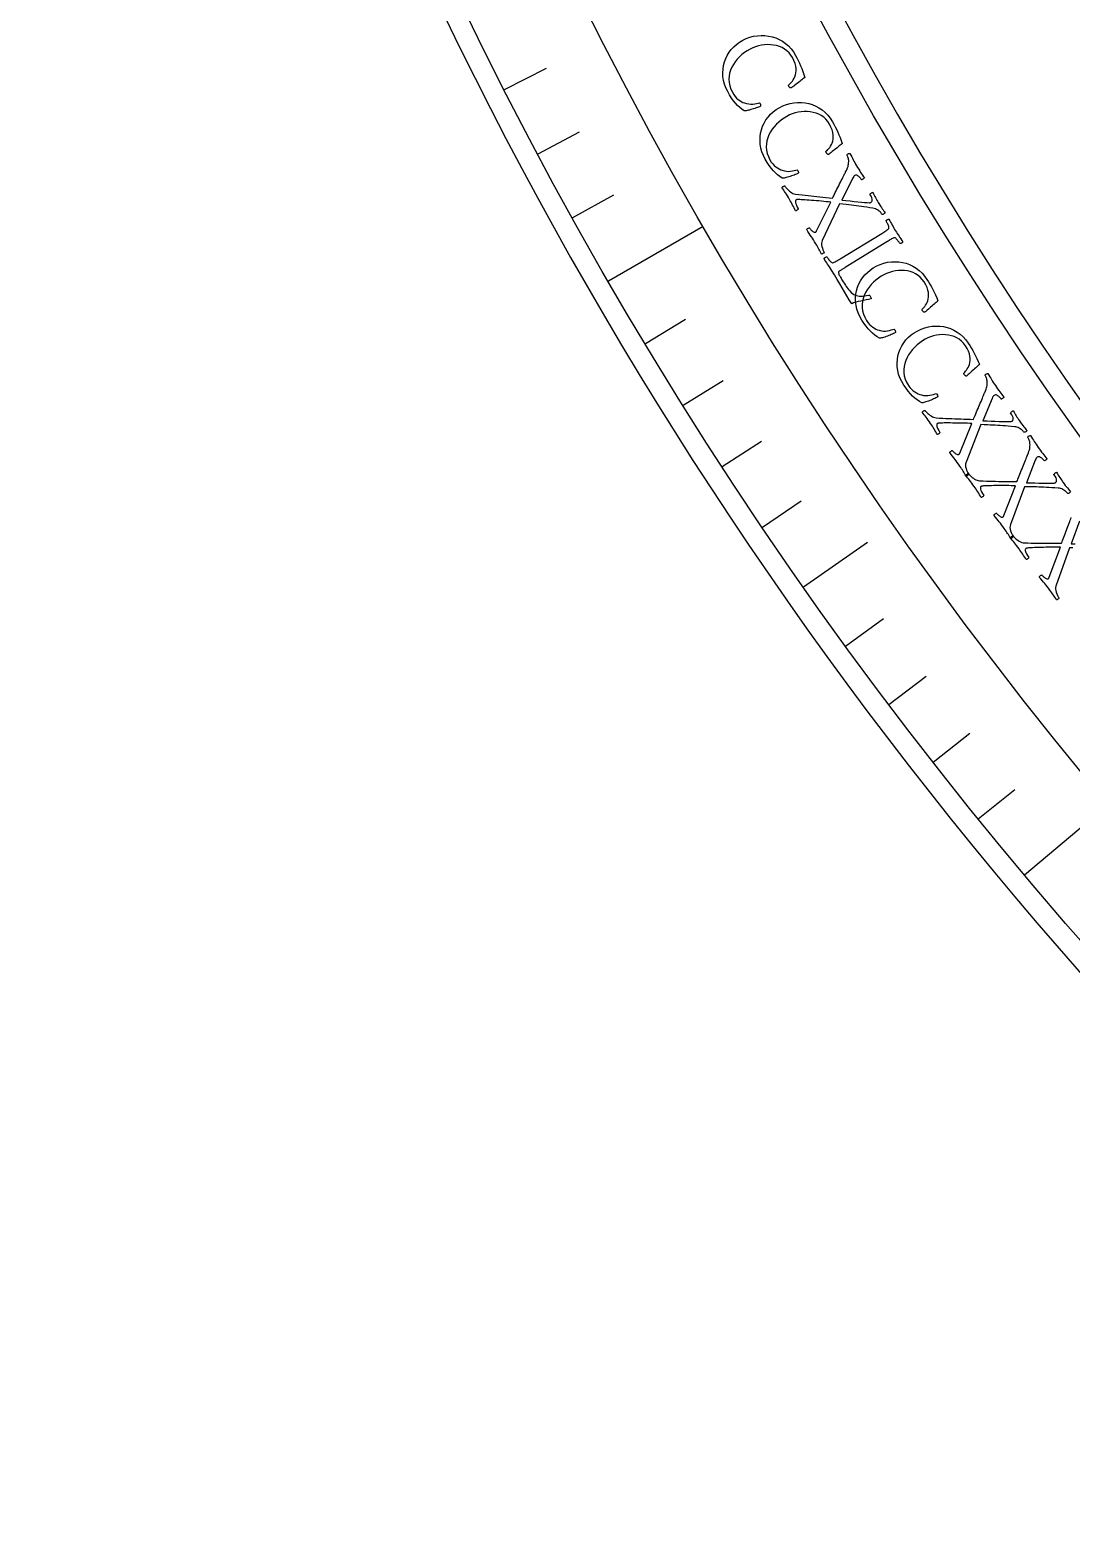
# Model space of a CAD drawing. Header units: millimetres. Extents: x -76 to 76, y -76 to 86.
# Drawn here: x -76 to -57.07, y -60.43 to -33.25 of the extents above; entities that cross this region are included whole.
import ezdxf

# ---------------------------------------------------------------- set-up
doc = ezdxf.new("R2010")
doc.units = ezdxf.units.MM
for name, color, linetype in [('CUT_INNER', 6, 'Continuous'), ('CUT_OUTER', 1, 'Continuous'), ('ENGRAVE', 7, 'Continuous'), ('ENGRAVE_FINE', 8, 'Continuous'), ('TEXT', 5, 'Continuous')]:
    doc.layers.add(name, color=color, linetype=linetype)

msp = doc.modelspace()

# ---------------------------------------------------------------- linework, layer by layer
at = {"layer": 'CUT_INNER'}
msp.add_arc((0.0001, -0.0002), 69.5399, 92.274707, 357.539245, dxfattribs=at)
at = {"layer": 'CUT_OUTER'}
msp.add_arc((0.0001, -0.0001), 75.9999, 179.913117, 0.0001, dxfattribs=at)
at = {"layer": 'ENGRAVE'}
for points in [[(-65.4823, -37.8062), (-63.7591, -36.8114)], [(-61.9381, -43.3695), (-60.7739, -42.5543)], [(-57.9225, -48.6027), (-56.3983, -47.3238)]]:
    msp.add_lwpolyline(points, dxfattribs=at)
for radius in [75.6124, 73.6227, 69.9276]:
    msp.add_circle((0, 0), radius, dxfattribs=at)
at = {"layer": 'ENGRAVE_FINE'}
for points in [[(-67.3711, -34.3273), (-66.6114, -33.9402)], [(-66.7618, -35.4979), (-66.0089, -35.0975)], [(-66.1321, -36.6576), (-65.3863, -36.2442)], [(-64.8125, -38.9433), (-64.0816, -38.5041)], [(-64.123, -40.0685), (-63.3998, -39.6166)], [(-63.4139, -41.1815), (-62.6987, -40.717)], [(-62.6855, -42.2819), (-61.9786, -41.8051)], [(-61.1717, -44.4439), (-60.4819, -43.9426)], [(-60.3867, -45.5047), (-59.7057, -44.9915)], [(-59.5834, -46.5516), (-58.9114, -46.0267)], [(-58.7619, -47.5844), (-58.0992, -47.0478)]]:
    msp.add_lwpolyline(points, dxfattribs=at)
at = {"layer": 'TEXT'}
for points in [[(-62.0834, -33.7093), (-62.0596, -33.7542), (-62.0361, -33.8007), (-62.0129, -33.8488), (-61.9901, -33.8983), (-61.9682, -33.9493), (-61.948, -34.0017), (-61.9294, -34.0554), (-61.9125, -34.1105), (-61.9146, -34.1122), (-61.9211, -34.1173), (-61.9319, -34.1259), (-61.9471, -34.1379), (-61.9652, -34.1522), (-61.9848, -34.1674), (-62.006, -34.1837), (-62.0288, -34.201), (-62.0518, -34.2184), (-62.0738, -34.235), (-62.0946, -34.251), (-62.1143, -34.2661), (-62.1315, -34.2793), (-62.1449, -34.2893), (-62.1544, -34.2961), (-62.16, -34.2998), (-62.1638, -34.3018), (-62.1685, -34.302), (-62.1742, -34.3004), (-62.181, -34.2969), (-62.1879, -34.2921), (-62.194, -34.2866), (-62.1993, -34.2804), (-62.2037, -34.2733), (-62.2068, -34.2669), (-62.2089, -34.2606), (-62.2101, -34.2543), (-62.2103, -34.2481), (-62.2001, -34.2392), (-62.1877, -34.2275), (-62.1732, -34.213), (-62.1567, -34.1957), (-62.1396, -34.1755), (-62.1236, -34.1523), (-62.1086, -34.1261), (-62.0946, -34.0968), (-62.0832, -34.0645), (-62.0757, -34.0292), (-62.0721, -33.9908), (-62.0724, -33.9493), (-62.0783, -33.9047), (-62.0912, -33.8567), (-62.1112, -33.8055), (-62.1382, -33.7509), (-62.1675, -33.7038), (-62.2012, -33.6621), (-62.2393, -33.6258), (-62.2819, -33.5948), (-62.328, -33.569), (-62.3765, -33.5482), (-62.4273, -33.5324), (-62.4807, -33.5215), (-62.5353, -33.5155), (-62.5902, -33.514), (-62.6454, -33.517), (-62.7008, -33.5247), (-62.7554, -33.5366), (-62.808, -33.5524), (-62.8587, -33.5721), (-62.9075, -33.5956), (-62.9597, -33.6259), (-63.0096, -33.6594), (-63.057, -33.6964), (-63.102, -33.7368), (-63.1435, -33.7801), (-63.1806, -33.8259), (-63.2132, -33.8741), (-63.2412, -33.9247), (-63.2639, -33.9774), (-63.2803, -34.0316), (-63.2905, -34.0873), (-63.2944, -34.1446), (-63.2909, -34.2028), (-63.2791, -34.2616), (-63.259, -34.3209), (-63.2305, -34.3807), (-63.2068, -34.4204), (-63.1815, -34.4552), (-63.1546, -34.485), (-63.1262, -34.5099), (-63.0971, -34.5307), (-63.0682, -34.5484), (-63.0394, -34.5629), (-63.0109, -34.5744), (-62.9721, -34.586), (-62.934, -34.593), (-62.8965, -34.5955), (-62.8597, -34.5935), (-62.8247, -34.5888), (-62.7926, -34.5832), (-62.7633, -34.5768), (-62.737, -34.5696), (-62.728, -34.5848), (-62.7222, -34.6009), (-62.7195, -34.6178), (-62.7201, -34.6355), (-62.7284, -34.6396), (-62.7405, -34.6447), (-62.7563, -34.6507), (-62.7758, -34.6578), (-62.7976, -34.6653), (-62.8205, -34.673), (-62.8443, -34.6808), (-62.8692, -34.6886), (-62.894, -34.6961), (-62.9176, -34.7026), (-62.9401, -34.7081), (-62.9615, -34.7128), (-62.9805, -34.7161), (-62.9962, -34.7179), (-63.0086, -34.7182), (-63.0175, -34.7168), (-63.058, -34.6887), (-63.0973, -34.6566), (-63.1355, -34.6204), (-63.1725, -34.5802), (-63.2087, -34.5353), (-63.2445, -34.485), (-63.2799, -34.4293), (-63.3148, -34.3681), (-63.3477, -34.3002), (-63.3731, -34.2319), (-63.3909, -34.1633), (-63.4012, -34.0942), (-63.4043, -34.0256), (-63.4009, -33.9586), (-63.3909, -33.8932), (-63.3743, -33.8292), (-63.3516, -33.7676), (-63.3233, -33.7091), (-63.2894, -33.6537), (-63.25, -33.6015), (-63.2054, -33.553), (-63.1561, -33.5092), (-63.1021, -33.47), (-63.0434, -33.4353), (-62.9781, -33.4044), (-62.9117, -33.3802), (-62.8444, -33.3627), (-62.776, -33.352), (-62.7074, -33.3478), (-62.6397, -33.3497), (-62.5727, -33.3577), (-62.5065, -33.3719), (-62.442, -33.3924), (-62.3803, -33.4191), (-62.3213, -33.4522), (-62.2651, -33.4916), (-62.2126, -33.5371), (-62.1648, -33.5885), (-62.1218, -33.6459), (-62.0834, -33.7093)], [(-61.4135, -34.9149), (-61.3888, -34.9594), (-61.3644, -35.0054), (-61.3403, -35.053), (-61.3165, -35.1021), (-61.2936, -35.1527), (-61.2724, -35.2046), (-61.2527, -35.258), (-61.2347, -35.3127), (-61.2368, -35.3145), (-61.2432, -35.3197), (-61.2539, -35.3285), (-61.2688, -35.3408), (-61.2866, -35.3554), (-61.3059, -35.3711), (-61.3268, -35.3877), (-61.3493, -35.4055), (-61.372, -35.4233), (-61.3935, -35.4404), (-61.414, -35.4567), (-61.4334, -35.4723), (-61.4504, -35.4858), (-61.4636, -35.496), (-61.473, -35.5031), (-61.4785, -35.5068), (-61.4822, -35.5089), (-61.4869, -35.5092), (-61.4927, -35.5077), (-61.4996, -35.5044), (-61.5066, -35.4997), (-61.5127, -35.4943), (-61.5181, -35.4882), (-61.5227, -35.4812), (-61.5259, -35.4749), (-61.5282, -35.4686), (-61.5295, -35.4623), (-61.5298, -35.4561), (-61.5197, -35.4471), (-61.5076, -35.4351), (-61.4934, -35.4204), (-61.4772, -35.4027), (-61.4605, -35.3822), (-61.4449, -35.3587), (-61.4305, -35.3321), (-61.4171, -35.3026), (-61.4063, -35.2701), (-61.3995, -35.2346), (-61.3966, -35.1962), (-61.3978, -35.1547), (-61.4045, -35.1102), (-61.4184, -35.0625), (-61.4394, -35.0117), (-61.4674, -34.9576), (-61.4976, -34.9111), (-61.5321, -34.8701), (-61.571, -34.8345), (-61.6142, -34.8044), (-61.6607, -34.7795), (-61.7096, -34.7596), (-61.7608, -34.7448), (-61.8143, -34.735), (-61.8691, -34.73), (-61.924, -34.7295), (-61.9791, -34.7337), (-62.0343, -34.7424), (-62.0886, -34.7554), (-62.141, -34.7722), (-62.1913, -34.7929), (-62.2396, -34.8174), (-62.2912, -34.8486), (-62.3404, -34.8832), (-62.3871, -34.9211), (-62.4313, -34.9623), (-62.472, -35.0064), (-62.5082, -35.0529), (-62.5398, -35.1017), (-62.5669, -35.153), (-62.5885, -35.2061), (-62.6039, -35.2606), (-62.6129, -35.3165), (-62.6157, -35.3738), (-62.6111, -35.4319), (-62.5982, -35.4905), (-62.5769, -35.5494), (-62.5472, -35.6086), (-62.5227, -35.6479), (-62.4968, -35.6821), (-62.4693, -35.7114), (-62.4404, -35.7357), (-62.4109, -35.7559), (-62.3817, -35.7731), (-62.3526, -35.7871), (-62.3239, -35.798), (-62.2849, -35.8088), (-62.2466, -35.8151), (-62.2091, -35.8168), (-62.1724, -35.8141), (-62.1375, -35.8087), (-62.1054, -35.8026), (-62.0763, -35.7956), (-62.0501, -35.7878), (-62.0408, -35.8029), (-62.0347, -35.8188), (-62.0317, -35.8357), (-62.0319, -35.8534), (-62.0402, -35.8577), (-62.0522, -35.863), (-62.0678, -35.8693), (-62.0872, -35.8767), (-62.1088, -35.8847), (-62.1315, -35.8929), (-62.1552, -35.9011), (-62.18, -35.9095), (-62.2046, -35.9174), (-62.2281, -35.9243), (-62.2505, -35.9303), (-62.2718, -35.9354), (-62.2908, -35.9391), (-62.3064, -35.9412), (-62.3187, -35.9417), (-62.3277, -35.9405), (-62.3687, -35.9132), (-62.4087, -35.8818), (-62.4476, -35.8464), (-62.4854, -35.807), (-62.5224, -35.7628), (-62.5592, -35.7132), (-62.5956, -35.6581), (-62.6317, -35.5977), (-62.666, -35.5305), (-62.6927, -35.4627), (-62.7118, -35.3943), (-62.7234, -35.3255), (-62.728, -35.257), (-62.7259, -35.19), (-62.7171, -35.1243), (-62.7018, -35.0601), (-62.6803, -34.998), (-62.6531, -34.939), (-62.6203, -34.8829), (-62.5819, -34.8299), (-62.5383, -34.7806), (-62.4898, -34.7359), (-62.4366, -34.6956), (-62.3786, -34.6598), (-62.3139, -34.6276), (-62.248, -34.6021), (-62.181, -34.5833), (-62.1128, -34.5713), (-62.0444, -34.5657), (-61.9766, -34.5662), (-61.9095, -34.573), (-61.843, -34.5859), (-61.7782, -34.6051), (-61.716, -34.6306), (-61.6564, -34.6625), (-61.5994, -34.7008), (-61.546, -34.7453), (-61.4972, -34.7958), (-61.4531, -34.8523), (-61.4135, -34.9149)], [(-60.9721, -35.718), (-60.9532, -35.7497), (-60.9348, -35.78), (-60.9168, -35.8086), (-60.8993, -35.8357), (-60.8821, -35.8619), (-60.8651, -35.888), (-60.8484, -35.9138), (-60.8319, -35.9395), (-60.8355, -35.9438), (-60.8413, -35.9487), (-60.8491, -35.9543), (-60.859, -35.9605), (-60.8689, -35.9657), (-60.8766, -35.9684), (-60.882, -35.9686), (-60.8853, -35.9662), (-60.8898, -35.9593), (-60.8957, -35.9511), (-60.9032, -35.9416), (-60.9122, -35.931), (-60.9223, -35.9202), (-60.933, -35.9103), (-60.9444, -35.9015), (-60.9564, -35.8937), (-60.9687, -35.8881), (-60.9809, -35.8861), (-60.993, -35.8878), (-61.0049, -35.893), (-61.015, -35.9007), (-61.0251, -35.9122), (-61.0352, -35.9272), (-61.0453, -35.946), (-61.2425, -36.3392), (-61.1659, -36.3471), (-61.0915, -36.3551), (-61.0192, -36.363), (-60.9491, -36.3708), (-60.8842, -36.3777), (-60.8275, -36.3827), (-60.779, -36.3859), (-60.7387, -36.3872), (-60.7327, -36.3869), (-60.727, -36.386), (-60.7217, -36.3846), (-60.7167, -36.3826), (-60.7124, -36.3805), (-60.709, -36.3789), (-60.7066, -36.3777), (-60.7052, -36.3769), (-60.6994, -36.3716), (-60.6948, -36.3633), (-60.6913, -36.352), (-60.689, -36.3378), (-60.6902, -36.3195), (-60.6974, -36.2958), (-60.7106, -36.2668), (-60.7296, -36.2325), (-60.729, -36.2288), (-60.7256, -36.2243), (-60.7194, -36.2189), (-60.7106, -36.2126), (-60.7009, -36.2066), (-60.6924, -36.2021), (-60.6851, -36.199), (-60.6788, -36.1973), (-60.6655, -36.2238), (-60.6528, -36.2487), (-60.641, -36.272), (-60.6298, -36.2939), (-60.6186, -36.3153), (-60.6064, -36.3376), (-60.5933, -36.3606), (-60.5792, -36.3845), (-60.5593, -36.4172), (-60.5405, -36.4469), (-60.5228, -36.4736), (-60.5064, -36.4973), (-60.4912, -36.5186), (-60.4774, -36.538), (-60.4651, -36.5555), (-60.4543, -36.5712), (-60.4576, -36.5754), (-60.4625, -36.5801), (-60.469, -36.5853), (-60.477, -36.591), (-60.4857, -36.596), (-60.4939, -36.5991), (-60.5017, -36.6003), (-60.5092, -36.5995), (-60.5124, -36.5948), (-60.5178, -36.5878), (-60.5253, -36.5786), (-60.5349, -36.5672), (-60.5465, -36.5547), (-60.5598, -36.5424), (-60.5749, -36.5302), (-60.5918, -36.5182), (-60.6103, -36.5072), (-60.6302, -36.4981), (-60.6516, -36.491), (-60.6745, -36.4859), (-60.7335, -36.4774), (-60.7885, -36.4694), (-60.8395, -36.4619), (-60.8865, -36.4548), (-60.9315, -36.4482), (-60.9765, -36.4421), (-61.0215, -36.4364), (-61.0666, -36.4311), (-61.1138, -36.4259), (-61.1651, -36.4204), (-61.2207, -36.4146), (-61.2804, -36.4084), (-61.5965, -37.0727), (-61.6055, -37.0978), (-61.6097, -37.1248), (-61.6091, -37.1536), (-61.6037, -37.1842), (-61.5952, -37.2144), (-61.5854, -37.2423), (-61.5742, -37.2678), (-61.5616, -37.2909), (-61.5646, -37.2959), (-61.5697, -37.3011), (-61.5768, -37.3065), (-61.5861, -37.312), (-61.5953, -37.3169), (-61.6027, -37.3205), (-61.608, -37.3227), (-61.6114, -37.3236), (-61.6251, -37.2969), (-61.6378, -37.2721), (-61.6496, -37.2493), (-61.6603, -37.2283), (-61.6713, -37.2073), (-61.6839, -37.1845), (-61.6981, -37.1598), (-61.7138, -37.1333), (-61.7358, -37.097), (-61.7568, -37.0634), (-61.7765, -37.0324), (-61.7952, -37.0039), (-61.8141, -36.9756), (-61.8345, -36.9449), (-61.8565, -36.9119), (-61.88, -36.8765), (-61.8773, -36.8706), (-61.8723, -36.8645), (-61.8649, -36.8582), (-61.8551, -36.8518), (-61.8453, -36.8465), (-61.8376, -36.8438), (-61.8321, -36.8437), (-61.8288, -36.8461), (-61.8247, -36.8522), (-61.8189, -36.8597), (-61.8113, -36.8685), (-61.802, -36.8786), (-61.7916, -36.8889), (-61.7806, -36.8984), (-61.769, -36.9071), (-61.7568, -36.915), (-61.7448, -36.9209), (-61.7339, -36.9237), (-61.7241, -36.9234), (-61.7154, -36.92), (-61.7135, -36.9187), (-61.7114, -36.9167), (-61.7093, -36.9143), (-61.707, -36.9113), (-61.7048, -36.908), (-61.703, -36.9049), (-61.7017, -36.9018), (-61.7008, -36.8989), (-61.4426, -36.3767), (-61.482, -36.3723), (-61.5233, -36.3681), (-61.5666, -36.3639), (-61.6119, -36.3597), (-61.6579, -36.3556), (-61.7033, -36.3517), (-61.7482, -36.3478), (-61.7926, -36.3441), (-61.8353, -36.3406), (-61.8752, -36.3377), (-61.9124, -36.3353), (-61.9468, -36.3334), (-61.9772, -36.3319), (-62.0025, -36.3308), (-62.0226, -36.3301), (-62.0376, -36.3298), (-62.0402, -36.3299), (-62.0435, -36.3301), (-62.0474, -36.3304), (-62.0518, -36.3307), (-62.0565, -36.3313), (-62.0612, -36.3325), (-62.0659, -36.3343), (-62.0705, -36.3367), (-62.0774, -36.3434), (-62.0817, -36.3538), (-62.0834, -36.3679), (-62.0824, -36.3857), (-62.0776, -36.4077), (-62.0679, -36.4341), (-62.0531, -36.4651), (-62.0334, -36.5006), (-62.0364, -36.5057), (-62.0414, -36.5111), (-62.0483, -36.517), (-62.0571, -36.5232), (-62.066, -36.5287), (-62.0733, -36.5324), (-62.0788, -36.5343), (-62.0825, -36.5344), (-62.0955, -36.5084), (-62.1086, -36.4822), (-62.122, -36.4558), (-62.1357, -36.4293), (-62.1495, -36.4029), (-62.1636, -36.3769), (-62.1778, -36.3514), (-62.1923, -36.3263), (-62.2122, -36.2926), (-62.2309, -36.2616), (-62.2485, -36.2333), (-62.265, -36.2078), (-62.2811, -36.1835), (-62.2975, -36.1587), (-62.3143, -36.1336), (-62.3315, -36.1081), (-62.3271, -36.1036), (-62.321, -36.0992), (-62.3131, -36.0949), (-62.3035, -36.0906), (-62.2941, -36.0869), (-62.2867, -36.0842), (-62.2813, -36.0826), (-62.2779, -36.0819), (-62.2742, -36.0873), (-62.2676, -36.096), (-62.2579, -36.108), (-62.2452, -36.1234), (-62.2301, -36.1405), (-62.2132, -36.1573), (-62.1945, -36.1741), (-62.1741, -36.1908), (-62.1526, -36.2057), (-62.1308, -36.2171), (-62.1086, -36.2251), (-62.0862, -36.2297), (-62.0236, -36.2378), (-61.9639, -36.2453), (-61.9069, -36.2522), (-61.8527, -36.2585), (-61.7999, -36.2644), (-61.747, -36.2701), (-61.6941, -36.2756), (-61.6411, -36.2808), (-61.587, -36.2861), (-61.5307, -36.2918), (-61.4722, -36.2978), (-61.4115, -36.3041), (-61.4004, -36.283), (-61.3882, -36.2593), (-61.375, -36.233), (-61.3607, -36.2041), (-61.3456, -36.1736), (-61.3301, -36.1425), (-61.3141, -36.1109), (-61.2977, -36.0787), (-61.2813, -36.0467), (-61.2656, -36.0158), (-61.2505, -35.9858), (-61.2361, -35.9569), (-61.2226, -35.9297), (-61.2104, -35.9051), (-61.1994, -35.8832), (-61.1897, -35.8637), (-61.1818, -35.8479), (-61.1761, -35.8365), (-61.1727, -35.8297), (-61.1715, -35.8275), (-61.1574, -35.7999), (-61.1455, -35.7742), (-61.1359, -35.7502), (-61.1287, -35.7281), (-61.1233, -35.7065), (-61.1194, -35.6841), (-61.1168, -35.6608), (-61.1157, -35.6366), (-61.1159, -35.6205), (-61.1177, -35.6041), (-61.121, -35.5876), (-61.1257, -35.5708), (-61.1311, -35.5551), (-61.1363, -35.5415), (-61.1413, -35.5301), (-61.1462, -35.5208), (-61.1466, -35.5168), (-61.1438, -35.5122), (-61.1377, -35.5068), (-61.1283, -35.5008), (-61.118, -35.4953), (-61.1089, -35.4919), (-61.1011, -35.4904), (-61.0947, -35.4909), (-61.0774, -35.5229), (-61.0616, -35.5526), (-61.0473, -35.58), (-61.0344, -35.605), (-61.0215, -35.63), (-61.0068, -35.6572), (-60.9903, -35.6865), (-60.9721, -35.718)], [(-61.1775, -37.5614), (-61.1796, -37.5626), (-61.1821, -37.5641), (-61.185, -37.566), (-61.1884, -37.568), (-61.1972, -37.5734), (-61.2072, -37.5796), (-61.2185, -37.5865), (-61.231, -37.5942), (-61.2437, -37.6022), (-61.2558, -37.6101), (-61.2672, -37.6178), (-61.2779, -37.6255), (-61.2869, -37.6326), (-61.2934, -37.6388), (-61.2973, -37.644), (-61.2987, -37.6483), (-61.2986, -37.6614), (-61.2965, -37.6748), (-61.2926, -37.6884), (-61.2867, -37.7023), (-61.2787, -37.7181), (-61.2679, -37.7374), (-61.2545, -37.7603), (-61.2385, -37.7867), (-61.1767, -37.8866), (-61.1599, -37.9122), (-61.1408, -37.9381), (-61.1194, -37.9643), (-61.0958, -37.9909), (-61.0711, -38.0155), (-61.0467, -38.0361), (-61.0224, -38.0525), (-60.9984, -38.0648), (-60.9756, -38.0727), (-60.9508, -38.0787), (-60.9242, -38.0828), (-60.8957, -38.0848), (-60.8646, -38.0843), (-60.8305, -38.0808), (-60.7933, -38.0742), (-60.7529, -38.0645), (-60.7463, -38.0645), (-60.7397, -38.0675), (-60.733, -38.0737), (-60.7263, -38.083), (-60.7176, -38.0983), (-60.712, -38.1117), (-60.7095, -38.1233), (-60.7099, -38.133), (-60.7546, -38.1431), (-60.8008, -38.1532), (-60.8484, -38.1636), (-60.8975, -38.174), (-60.9451, -38.1849), (-60.9882, -38.1965), (-61.0266, -38.2088), (-61.0606, -38.222), (-61.105, -38.1503), (-61.1488, -38.0786), (-61.1919, -38.0068), (-61.2344, -37.9349), (-61.2781, -37.8607), (-61.3249, -37.7823), (-61.3749, -37.6995), (-61.428, -37.6123), (-61.4467, -37.5822), (-61.4647, -37.5539), (-61.482, -37.5274), (-61.4987, -37.5027), (-61.5151, -37.4786), (-61.5313, -37.4538), (-61.5475, -37.4283), (-61.5637, -37.4022), (-61.5613, -37.3964), (-61.5569, -37.3908), (-61.5505, -37.3855), (-61.5421, -37.3803), (-61.5333, -37.376), (-61.5254, -37.373), (-61.5186, -37.3714), (-61.5128, -37.3713), (-61.5086, -37.3778), (-61.5027, -37.3864), (-61.4951, -37.397), (-61.4857, -37.4097), (-61.4753, -37.4232), (-61.4645, -37.4359), (-61.4533, -37.4479), (-61.4418, -37.4593), (-61.431, -37.4687), (-61.4217, -37.4749), (-61.4142, -37.4778), (-61.4083, -37.4776), (-61.3946, -37.4737), (-61.3798, -37.468), (-61.364, -37.4606), (-61.347, -37.4514), (-61.3292, -37.4411), (-61.3108, -37.4303), (-61.2917, -37.4189), (-61.2721, -37.4069), (-60.5156, -36.9451), (-60.4959, -36.933), (-60.4769, -36.9212), (-60.4585, -36.9096), (-60.4408, -36.8982), (-60.4245, -36.8871), (-60.4103, -36.8762), (-60.3984, -36.8656), (-60.3886, -36.8553), (-60.385, -36.8498), (-60.3838, -36.8416), (-60.3853, -36.8309), (-60.3892, -36.8175), (-60.3947, -36.8028), (-60.4007, -36.788), (-60.4072, -36.773), (-60.4143, -36.7579), (-60.4212, -36.744), (-60.427, -36.7325), (-60.4318, -36.7234), (-60.4356, -36.7168), (-60.4327, -36.7118), (-60.4282, -36.7065), (-60.4219, -36.7009), (-60.414, -36.6951), (-60.4055, -36.69), (-60.3978, -36.6868), (-60.3909, -36.6854), (-60.3847, -36.6859), (-60.3694, -36.7132), (-60.3544, -36.7404), (-60.3395, -36.7675), (-60.3249, -36.7943), (-60.3104, -36.8209), (-60.2956, -36.847), (-60.2806, -36.8727), (-60.2653, -36.898), (-60.2494, -36.9236), (-60.2333, -36.9487), (-60.2171, -36.9733), (-60.2007, -36.9973), (-60.1841, -37.0213), (-60.1673, -37.046), (-60.1502, -37.0713), (-60.1329, -37.0972), (-60.1353, -37.1029), (-60.1397, -37.1084), (-60.1461, -37.1138), (-60.1544, -37.119), (-60.1632, -37.1235), (-60.171, -37.1265), (-60.1778, -37.1281), (-60.1836, -37.1284), (-60.1878, -37.122), (-60.1936, -37.1136), (-60.2012, -37.1032), (-60.2105, -37.0908), (-60.2207, -37.0776), (-60.231, -37.0652), (-60.2413, -37.0533), (-60.2517, -37.0422), (-60.2616, -37.0329), (-60.2706, -37.0267), (-60.2785, -37.0236), (-60.2856, -37.0236), (-60.2968, -37.0271), (-60.309, -37.0321), (-60.3222, -37.0385), (-60.3365, -37.0462), (-60.3516, -37.0549), (-60.3673, -37.0642), (-60.3835, -37.074), (-60.4004, -37.0843), (-60.4032, -37.0859), (-60.4059, -37.0876), (-60.4086, -37.0893), (-60.4113, -37.0909), (-60.414, -37.0926), (-60.4167, -37.0943), (-60.4195, -37.0959), (-60.4222, -37.0976)], [(-59.6935, -37.7804), (-59.6667, -37.8236), (-59.6401, -37.8685), (-59.6138, -37.9148), (-59.5877, -37.9628), (-59.5625, -38.0122), (-59.5388, -38.0631), (-59.5167, -38.1154), (-59.4961, -38.1692), (-59.4981, -38.1711), (-59.5043, -38.1767), (-59.5145, -38.186), (-59.5288, -38.199), (-59.5459, -38.2144), (-59.5645, -38.2309), (-59.5846, -38.2486), (-59.6062, -38.2673), (-59.6279, -38.2862), (-59.6487, -38.3043), (-59.6684, -38.3216), (-59.6871, -38.338), (-59.7034, -38.3523), (-59.716, -38.3632), (-59.7251, -38.3707), (-59.7305, -38.3747), (-59.734, -38.377), (-59.7388, -38.3775), (-59.7446, -38.3762), (-59.7516, -38.3732), (-59.7588, -38.3689), (-59.7652, -38.3638), (-59.7709, -38.3579), (-59.7758, -38.3512), (-59.7793, -38.345), (-59.7819, -38.3388), (-59.7835, -38.3327), (-59.7841, -38.3265), (-59.7745, -38.3169), (-59.7629, -38.3044), (-59.7494, -38.289), (-59.7341, -38.2706), (-59.7184, -38.2493), (-59.7039, -38.2251), (-59.6907, -38.1979), (-59.6788, -38.1678), (-59.6695, -38.1348), (-59.6644, -38.0991), (-59.6634, -38.0605), (-59.6665, -38.0192), (-59.6753, -37.975), (-59.6914, -37.928), (-59.7147, -37.8782), (-59.7454, -37.8256), (-59.7777, -37.7806), (-59.8141, -37.7412), (-59.8546, -37.7075), (-59.8992, -37.6794), (-59.9468, -37.6568), (-59.9966, -37.6392), (-60.0484, -37.6268), (-60.1023, -37.6196), (-60.1573, -37.6172), (-60.2122, -37.6193), (-60.267, -37.6261), (-60.3218, -37.6374), (-60.3754, -37.653), (-60.4269, -37.6722), (-60.4762, -37.6952), (-60.5233, -37.722), (-60.5734, -37.7557), (-60.6209, -37.7925), (-60.6657, -37.8326), (-60.7079, -37.8759), (-60.7465, -37.9218), (-60.7804, -37.97), (-60.8097, -38.0203), (-60.8343, -38.0727), (-60.8534, -38.1268), (-60.8662, -38.1819), (-60.8726, -38.2382), (-60.8726, -38.2956), (-60.8653, -38.3534), (-60.8496, -38.4113), (-60.8256, -38.4691), (-60.7932, -38.5269), (-60.7668, -38.565), (-60.7393, -38.598), (-60.7105, -38.6259), (-60.6805, -38.6488), (-60.65, -38.6676), (-60.62, -38.6834), (-60.5903, -38.696), (-60.5611, -38.7055), (-60.5216, -38.7145), (-60.4831, -38.7189), (-60.4456, -38.7189), (-60.409, -38.7144), (-60.3744, -38.7074), (-60.3427, -38.6997), (-60.3139, -38.6914), (-60.2881, -38.6824), (-60.2781, -38.697), (-60.2713, -38.7126), (-60.2675, -38.7293), (-60.2668, -38.7471), (-60.2749, -38.7517), (-60.2866, -38.7576), (-60.3019, -38.7647), (-60.3209, -38.773), (-60.3422, -38.782), (-60.3645, -38.7912), (-60.3878, -38.8005), (-60.4121, -38.81), (-60.4363, -38.8191), (-60.4595, -38.8272), (-60.4815, -38.8342), (-60.5025, -38.8403), (-60.5213, -38.8449), (-60.5369, -38.8477), (-60.5491, -38.8488), (-60.5581, -38.8481), (-60.6004, -38.8227), (-60.6418, -38.7933), (-60.6823, -38.7597), (-60.722, -38.7221), (-60.7611, -38.6797), (-60.8002, -38.6319), (-60.8392, -38.5787), (-60.8781, -38.52), (-60.9155, -38.4545), (-60.9453, -38.388), (-60.9677, -38.3207), (-60.9826, -38.2524), (-60.9903, -38.1843), (-60.9914, -38.1172), (-60.9858, -38.0512), (-60.9735, -37.9863), (-60.9549, -37.9233), (-60.9306, -37.863), (-60.9005, -37.8055), (-60.8646, -37.7507), (-60.8233, -37.6994), (-60.7771, -37.6524), (-60.7258, -37.6097), (-60.6696, -37.5712), (-60.6065, -37.5359), (-60.5419, -37.5073), (-60.4758, -37.4854), (-60.4083, -37.4702), (-60.3402, -37.4613), (-60.2725, -37.4587), (-60.2051, -37.4623), (-60.1381, -37.472), (-60.0724, -37.4881), (-60.0091, -37.5107), (-59.948, -37.5398), (-59.8893, -37.5753), (-59.8339, -37.6172), (-59.7828, -37.6653), (-59.736, -37.7197), (-59.6935, -37.7804)], [(-58.9445, -38.9386), (-58.9169, -38.9813), (-58.8895, -39.0256), (-58.8622, -39.0715), (-58.8352, -39.1189), (-58.809, -39.1678), (-58.7844, -39.2182), (-58.7612, -39.2701), (-58.7396, -39.3235), (-58.7416, -39.3254), (-58.7476, -39.3311), (-58.7576, -39.3406), (-58.7717, -39.3539), (-58.7885, -39.3696), (-58.8067, -39.3865), (-58.8265, -39.4046), (-58.8477, -39.4237), (-58.8691, -39.4431), (-58.8895, -39.4616), (-58.9089, -39.4792), (-58.9272, -39.496), (-58.9432, -39.5106), (-58.9557, -39.5218), (-58.9646, -39.5294), (-58.9699, -39.5335), (-58.9734, -39.5359), (-58.9781, -39.5365), (-58.984, -39.5354), (-58.991, -39.5325), (-58.9983, -39.5283), (-59.0048, -39.5233), (-59.0106, -39.5175), (-59.0157, -39.5109), (-59.0193, -39.5048), (-59.022, -39.4987), (-59.0237, -39.4925), (-59.0245, -39.4864), (-59.015, -39.4766), (-59.0037, -39.4639), (-58.9905, -39.4482), (-58.9755, -39.4296), (-58.9602, -39.408), (-58.9463, -39.3834), (-58.9336, -39.356), (-58.9222, -39.3257), (-58.9136, -39.2925), (-58.9092, -39.2567), (-58.9089, -39.2181), (-58.9128, -39.1768), (-58.9225, -39.1328), (-58.9395, -39.0862), (-58.9638, -39.0369), (-58.9955, -38.9848), (-59.0287, -38.9404), (-59.0659, -38.9018), (-59.107, -38.8689), (-59.1521, -38.8417), (-59.2002, -38.82), (-59.2503, -38.8034), (-59.3024, -38.792), (-59.3564, -38.7858), (-59.4114, -38.7845), (-59.4662, -38.7877), (-59.5209, -38.7955), (-59.5755, -38.808), (-59.6288, -38.8245), (-59.6799, -38.8448), (-59.7287, -38.8688), (-59.7753, -38.8965), (-59.8247, -38.9311), (-59.8715, -38.9688), (-59.9155, -39.0098), (-59.9569, -39.0539), (-59.9945, -39.1006), (-60.0275, -39.1494), (-60.0558, -39.2002), (-60.0794, -39.2531), (-60.0975, -39.3076), (-60.1091, -39.363), (-60.1144, -39.4194), (-60.1134, -39.4767), (-60.1049, -39.5344), (-60.0881, -39.592), (-60.0629, -39.6493), (-60.0294, -39.7064), (-60.0023, -39.744), (-59.9741, -39.7764), (-59.9448, -39.8038), (-59.9143, -39.8261), (-59.8836, -39.8444), (-59.8532, -39.8595), (-59.8233, -39.8715), (-59.7939, -39.8805), (-59.7542, -39.8887), (-59.7157, -39.8924), (-59.6781, -39.8916), (-59.6416, -39.8865), (-59.6072, -39.8788), (-59.5756, -39.8705), (-59.547, -39.8616), (-59.5214, -39.8521), (-59.5111, -39.8665), (-59.504, -39.882), (-59.4999, -39.8986), (-59.4989, -39.9163), (-59.5068, -39.9211), (-59.5184, -39.9272), (-59.5336, -39.9346), (-59.5524, -39.9433), (-59.5735, -39.9527), (-59.5956, -39.9623), (-59.6187, -39.9721), (-59.6428, -39.9821), (-59.6669, -39.9916), (-59.6899, -40.0002), (-59.7118, -40.0076), (-59.7327, -40.0141), (-59.7514, -40.0191), (-59.7669, -40.0222), (-59.7791, -40.0235), (-59.7881, -40.023), (-59.8309, -39.9984), (-59.8729, -39.9698), (-59.9141, -39.9371), (-59.9544, -39.9002), (-59.9943, -39.8586), (-60.0343, -39.8116), (-60.0744, -39.7591), (-60.1144, -39.7012), (-60.1531, -39.6364), (-60.1843, -39.5706), (-60.2079, -39.5037), (-60.2241, -39.4357), (-60.2332, -39.3677), (-60.2356, -39.3007), (-60.2312, -39.2346), (-60.2202, -39.1694), (-60.2029, -39.1061), (-60.1798, -39.0454), (-60.1508, -38.9873), (-60.116, -38.9318), (-60.0757, -38.8797), (-60.0304, -38.8318), (-59.98, -38.7881), (-59.9245, -38.7485), (-59.8621, -38.712), (-59.7981, -38.6822), (-59.7325, -38.659), (-59.6653, -38.6424), (-59.5974, -38.6323), (-59.5297, -38.6283), (-59.4623, -38.6306), (-59.3951, -38.639), (-59.3291, -38.6538), (-59.2653, -38.6751), (-59.2037, -38.703), (-59.1443, -38.7374), (-59.088, -38.7782), (-59.036, -38.8253), (-58.9882, -38.8788), (-58.9445, -38.9386)], [(-58.4505, -39.7104), (-58.4295, -39.7408), (-58.4091, -39.7697), (-58.3893, -39.7971), (-58.37, -39.823), (-58.351, -39.848), (-58.3324, -39.8728), (-58.3139, -39.8975), (-58.2958, -39.9221), (-58.2991, -39.9266), (-58.3045, -39.9319), (-58.312, -39.9379), (-58.3215, -39.9448), (-58.331, -39.9506), (-58.3384, -39.9538), (-58.3439, -39.9544), (-58.3472, -39.9523), (-58.3522, -39.9456), (-58.3587, -39.9379), (-58.3668, -39.9289), (-58.3765, -39.9189), (-58.3873, -39.9088), (-58.3986, -39.8997), (-58.4106, -39.8916), (-58.4231, -39.8846), (-58.4357, -39.8799), (-58.448, -39.8788), (-58.4599, -39.8812), (-58.4715, -39.8872), (-58.4811, -39.8956), (-58.4904, -39.9077), (-58.4994, -39.9234), (-58.5082, -39.9427), (-58.6787, -40.3483), (-58.6018, -40.3511), (-58.527, -40.354), (-58.4544, -40.3571), (-58.3839, -40.3602), (-58.3187, -40.3628), (-58.2617, -40.364), (-58.2132, -40.3639), (-58.1729, -40.3625), (-58.1669, -40.3618), (-58.1613, -40.3605), (-58.1561, -40.3587), (-58.1512, -40.3564), (-58.1471, -40.3541), (-58.1438, -40.3522), (-58.1415, -40.3509), (-58.1402, -40.35), (-58.1347, -40.3443), (-58.1307, -40.3357), (-58.1279, -40.3243), (-58.1266, -40.3099), (-58.1291, -40.2917), (-58.1378, -40.2685), (-58.1529, -40.2405), (-58.1742, -40.2076), (-58.1738, -40.2039), (-58.1707, -40.1991), (-58.1649, -40.1933), (-58.1565, -40.1864), (-58.1473, -40.1798), (-58.1391, -40.1747), (-58.1319, -40.1711), (-58.1258, -40.1691), (-58.1107, -40.1946), (-58.0965, -40.2186), (-58.0831, -40.2411), (-58.0705, -40.2621), (-58.0579, -40.2828), (-58.0442, -40.3042), (-58.0296, -40.3263), (-58.0139, -40.3492), (-57.9919, -40.3804), (-57.9711, -40.4088), (-57.9517, -40.4343), (-57.9337, -40.4568), (-57.9171, -40.4771), (-57.9021, -40.4955), (-57.8887, -40.5122), (-57.8768, -40.5271), (-57.8799, -40.5315), (-57.8844, -40.5366), (-57.8906, -40.5422), (-57.8982, -40.5484), (-57.9065, -40.554), (-57.9145, -40.5576), (-57.9222, -40.5593), (-57.9297, -40.559), (-57.9333, -40.5545), (-57.9391, -40.5479), (-57.9472, -40.5393), (-57.9575, -40.5285), (-57.9699, -40.5168), (-57.984, -40.5054), (-57.9999, -40.4943), (-58.0176, -40.4834), (-58.0368, -40.4737), (-58.0573, -40.466), (-58.0791, -40.4603), (-58.1023, -40.4567), (-58.1617, -40.4522), (-58.2171, -40.4479), (-58.2685, -40.4438), (-58.3158, -40.4399), (-58.3611, -40.4363), (-58.4065, -40.4332), (-58.4518, -40.4305), (-58.4971, -40.4282), (-58.5445, -40.4262), (-58.5961, -40.4241), (-58.652, -40.422), (-58.712, -40.4199), (-58.983, -41.1037), (-58.9903, -41.1295), (-58.9927, -41.1567), (-58.9902, -41.1853), (-58.9828, -41.2155), (-58.9723, -41.2451), (-58.9606, -41.2723), (-58.9477, -41.2969), (-58.9336, -41.3192), (-58.9362, -41.3244), (-58.941, -41.3299), (-58.9477, -41.3357), (-58.9566, -41.3418), (-58.9655, -41.3474), (-58.9726, -41.3514), (-58.9778, -41.354), (-58.9811, -41.3551), (-58.9965, -41.3294), (-59.0109, -41.3055), (-59.0241, -41.2835), (-59.0363, -41.2633), (-59.0486, -41.2431), (-59.0627, -41.2212), (-59.0785, -41.1975), (-59.096, -41.1721), (-59.1204, -41.1374), (-59.1435, -41.1052), (-59.1653, -41.0755), (-59.1858, -41.0484), (-59.2066, -41.0214), (-59.229, -40.9922), (-59.2531, -40.9607), (-59.2789, -40.927), (-59.2767, -40.9209), (-59.2721, -40.9144), (-59.2651, -40.9077), (-59.2558, -40.9006), (-59.2463, -40.8947), (-59.2388, -40.8915), (-59.2334, -40.891), (-59.2299, -40.8932), (-59.2254, -40.899), (-59.2191, -40.9061), (-59.211, -40.9143), (-59.201, -40.9238), (-59.1899, -40.9334), (-59.1783, -40.9422), (-59.1662, -40.9501), (-59.1534, -40.9571), (-59.1411, -40.9622), (-59.1301, -40.9643), (-59.1203, -40.9633), (-59.1118, -40.9594), (-59.11, -40.9579), (-59.1081, -40.9558), (-59.1061, -40.9532), (-59.104, -40.9501), (-59.102, -40.9467), (-59.1005, -40.9435), (-59.0994, -40.9403), (-59.0986, -40.9373), (-58.8759, -40.399), (-58.9155, -40.3973), (-58.9571, -40.3958), (-59.0005, -40.3945), (-59.046, -40.3934), (-59.0921, -40.3924), (-59.1377, -40.3915), (-59.1828, -40.3906), (-59.2273, -40.3899), (-59.2701, -40.3893), (-59.3102, -40.389), (-59.3474, -40.3891), (-59.3818, -40.3895), (-59.4123, -40.3901), (-59.4376, -40.3907), (-59.4577, -40.3913), (-59.4727, -40.3919), (-59.4753, -40.3923), (-59.4786, -40.3927), (-59.4824, -40.3932), (-59.4868, -40.3938), (-59.4915, -40.3947), (-59.4961, -40.3962), (-59.5006, -40.3983), (-59.5051, -40.401), (-59.5115, -40.4082), (-59.5151, -40.4188), (-59.5159, -40.433), (-59.5137, -40.4508), (-59.5074, -40.4723), (-59.4959, -40.4981), (-59.4792, -40.528), (-59.4571, -40.5621), (-59.4598, -40.5674), (-59.4644, -40.5732), (-59.4709, -40.5795), (-59.4793, -40.5863), (-59.4878, -40.5923), (-59.4948, -40.5965), (-59.5001, -40.5988), (-59.5039, -40.5992), (-59.5185, -40.5741), (-59.5334, -40.5488), (-59.5485, -40.5234), (-59.5639, -40.4978), (-59.5795, -40.4724), (-59.5953, -40.4474), (-59.6112, -40.4229), (-59.6273, -40.3988), (-59.6494, -40.3665), (-59.6702, -40.3368), (-59.6896, -40.3098), (-59.7078, -40.2855), (-59.7254, -40.2623), (-59.7435, -40.2387), (-59.7619, -40.2147), (-59.7808, -40.1904), (-59.7767, -40.1856), (-59.7709, -40.1808), (-59.7633, -40.176), (-59.754, -40.1711), (-59.7449, -40.1668), (-59.7376, -40.1636), (-59.7323, -40.1616), (-59.729, -40.1607), (-59.725, -40.1658), (-59.7178, -40.1741), (-59.7073, -40.1854), (-59.6936, -40.2), (-59.6774, -40.2159), (-59.6595, -40.2317), (-59.6397, -40.2471), (-59.6182, -40.2624), (-59.5957, -40.2758), (-59.5732, -40.2858), (-59.5506, -40.2923), (-59.5279, -40.2954), (-59.465, -40.2992), (-59.4048, -40.3027), (-59.3475, -40.3058), (-59.293, -40.3085), (-59.2399, -40.3109), (-59.1867, -40.313), (-59.1336, -40.3149), (-59.0804, -40.3166), (-59.0261, -40.3183), (-58.9695, -40.3202), (-58.9107, -40.3223), (-58.8497, -40.3245), (-58.8401, -40.3028), (-58.8295, -40.2783), (-58.8181, -40.2512), (-58.8057, -40.2213), (-58.7927, -40.1899), (-58.7793, -40.1578), (-58.7655, -40.1252), (-58.7512, -40.092), (-58.737, -40.059), (-58.7234, -40.0271), (-58.7104, -39.9962), (-58.6979, -39.9664), (-58.6863, -39.9384), (-58.6757, -39.913), (-58.6663, -39.8904), (-58.6579, -39.8703), (-58.651, -39.854), (-58.6461, -39.8423), (-58.6431, -39.8353), (-58.6421, -39.833), (-58.6298, -39.8045), (-58.6197, -39.778), (-58.6118, -39.7535), (-58.606, -39.731), (-58.6021, -39.709), (-58.5997, -39.6864), (-58.5987, -39.663), (-58.5991, -39.6388), (-58.6005, -39.6227), (-58.6034, -39.6065), (-58.6077, -39.5902), (-58.6136, -39.5738), (-58.62, -39.5584), (-58.6261, -39.5452), (-58.6319, -39.5342), (-58.6373, -39.5253), (-58.6381, -39.5213), (-58.6356, -39.5165), (-58.6298, -39.5107), (-58.6209, -39.5041), (-58.6109, -39.498), (-58.6021, -39.4939), (-58.5944, -39.4919), (-58.588, -39.492), (-58.5686, -39.5228), (-58.5508, -39.5514), (-58.5347, -39.5777), (-58.5202, -39.6018), (-58.5056, -39.6259), (-58.4891, -39.652), (-58.4707, -39.6802), (-58.4505, -39.7104)], [(-57.6713, -40.8337), (-57.6498, -40.8637), (-57.6288, -40.8922), (-57.6085, -40.9192), (-57.5886, -40.9447), (-57.5692, -40.9693), (-57.5501, -40.9938), (-57.5312, -41.0182), (-57.5126, -41.0424), (-57.5158, -41.047), (-57.5211, -41.0523), (-57.5284, -41.0585), (-57.5378, -41.0655), (-57.5472, -41.0716), (-57.5546, -41.0749), (-57.56, -41.0756), (-57.5634, -41.0735), (-57.5685, -41.067), (-57.5752, -41.0593), (-57.5835, -41.0506), (-57.5933, -41.0407), (-57.6043, -41.0308), (-57.6158, -41.022), (-57.6279, -41.0142), (-57.6406, -41.0074), (-57.6533, -41.0029), (-57.6656, -41.002), (-57.6775, -41.0046), (-57.689, -41.0109), (-57.6983, -41.0195), (-57.7074, -41.0317), (-57.7161, -41.0476), (-57.7246, -41.0671), (-57.8872, -41.4759), (-57.8102, -41.4772), (-57.7354, -41.4787), (-57.6627, -41.4803), (-57.5922, -41.4821), (-57.5269, -41.4834), (-57.47, -41.4835), (-57.4214, -41.4825), (-57.3812, -41.4803), (-57.3752, -41.4795), (-57.3696, -41.4781), (-57.3645, -41.4762), (-57.3597, -41.4738), (-57.3555, -41.4714), (-57.3523, -41.4695), (-57.35, -41.4681), (-57.3487, -41.4672), (-57.3434, -41.4614), (-57.3395, -41.4528), (-57.337, -41.4412), (-57.3359, -41.4269), (-57.3387, -41.4087), (-57.3479, -41.3857), (-57.3635, -41.358), (-57.3855, -41.3255), (-57.3851, -41.3217), (-57.3821, -41.3169), (-57.3765, -41.311), (-57.3682, -41.304), (-57.3591, -41.2972), (-57.351, -41.2919), (-57.3439, -41.2882), (-57.3379, -41.286), (-57.3223, -41.3112), (-57.3076, -41.3349), (-57.2937, -41.3572), (-57.2808, -41.378), (-57.2677, -41.3984), (-57.2537, -41.4195), (-57.2386, -41.4414), (-57.2225, -41.4639), (-57.1998, -41.4948), (-57.1785, -41.5227), (-57.1587, -41.5478), (-57.1402, -41.57), (-57.1233, -41.5899), (-57.1079, -41.6081), (-57.0941, -41.6245), (-57.082, -41.6391), (-57.0849, -41.6436), (-57.0894, -41.6488), (-57.0954, -41.6545), (-57.1029, -41.6609), (-57.1111, -41.6666), (-57.119, -41.6704), (-57.1268, -41.6722), (-57.1343, -41.6721), (-57.1379, -41.6677), (-57.1438, -41.6612), (-57.1521, -41.6527), (-57.1626, -41.6421), (-57.1752, -41.6307), (-57.1896, -41.6196), (-57.2057, -41.6087), (-57.2235, -41.5982), (-57.2429, -41.5888), (-57.2636, -41.5815), (-57.2855, -41.5763), (-57.3087, -41.5731), (-57.3683, -41.5698), (-57.4237, -41.5666), (-57.4752, -41.5634), (-57.5226, -41.5605), (-57.568, -41.5577), (-57.6133, -41.5555), (-57.6587, -41.5537), (-57.7041, -41.5523), (-57.7515, -41.5512), (-57.8032, -41.5501), (-57.859, -41.5491), (-57.9191, -41.5481), (-58.1768, -42.2371), (-58.1836, -42.263), (-58.1855, -42.2902), (-58.1824, -42.3188), (-58.1744, -42.3488), (-58.1633, -42.3782), (-58.1511, -42.4051), (-58.1377, -42.4296), (-58.1232, -42.4515), (-58.1258, -42.4568), (-58.1304, -42.4624), (-58.1371, -42.4684), (-58.1458, -42.4746), (-58.1546, -42.4804), (-58.1616, -42.4845), (-58.1667, -42.4872), (-58.17, -42.4884), (-58.186, -42.463), (-58.2008, -42.4394), (-58.2144, -42.4176), (-58.2269, -42.3976), (-58.2397, -42.3777), (-58.2542, -42.356), (-58.2705, -42.3327), (-58.2885, -42.3076), (-58.3135, -42.2734), (-58.3372, -42.2417), (-58.3596, -42.2124), (-58.3807, -42.1857), (-58.4019, -42.1591), (-58.4249, -42.1303), (-58.4496, -42.0993), (-58.4761, -42.0661), (-58.474, -42.0599), (-58.4695, -42.0534), (-58.4626, -42.0465), (-58.4535, -42.0393), (-58.4441, -42.0332), (-58.4367, -42.0299), (-58.4312, -42.0292), (-58.4278, -42.0313), (-58.4231, -42.0371), (-58.4167, -42.0441), (-58.4084, -42.0522), (-58.3983, -42.0614), (-58.387, -42.0708), (-58.3752, -42.0793), (-58.3629, -42.087), (-58.35, -42.0938), (-58.3376, -42.0986), (-58.3265, -42.1005), (-58.3168, -42.0994), (-58.3083, -42.0953), (-58.3066, -42.0937), (-58.3047, -42.0917), (-58.3028, -42.089), (-58.3007, -42.0858), (-58.2989, -42.0824), (-58.2974, -42.0791), (-58.2963, -42.076), (-58.2956, -42.0729), (-58.0834, -41.5304), (-58.123, -41.5295), (-58.1645, -41.5288), (-58.2081, -41.5284), (-58.2535, -41.5281), (-58.2997, -41.528), (-58.3453, -41.528), (-58.3903, -41.528), (-58.4349, -41.5281), (-58.4777, -41.5283), (-58.5177, -41.5288), (-58.555, -41.5296), (-58.5894, -41.5307), (-58.6198, -41.5319), (-58.6451, -41.533), (-58.6652, -41.534), (-58.6802, -41.5349), (-58.6828, -41.5353), (-58.686, -41.5358), (-58.6899, -41.5364), (-58.6943, -41.5371), (-58.6989, -41.5381), (-58.7035, -41.5397), (-58.708, -41.5418), (-58.7124, -41.5446), (-58.7187, -41.5519), (-58.7221, -41.5626), (-58.7225, -41.5768), (-58.72, -41.5945), (-58.7134, -41.616), (-58.7014, -41.6415), (-58.684, -41.6711), (-58.6613, -41.7047), (-58.6639, -41.7101), (-58.6684, -41.716), (-58.6747, -41.7224), (-58.683, -41.7293), (-58.6914, -41.7356), (-58.6983, -41.7399), (-58.7036, -41.7423), (-58.7074, -41.7427), (-58.7225, -41.7179), (-58.7378, -41.6929), (-58.7535, -41.6678), (-58.7693, -41.6425), (-58.7854, -41.6174), (-58.8017, -41.5928), (-58.8181, -41.5685), (-58.8346, -41.5447), (-58.8573, -41.5129), (-58.8787, -41.4836), (-58.8987, -41.457), (-58.9172, -41.433), (-58.9353, -41.4102), (-58.9539, -41.3869), (-58.9728, -41.3633), (-58.9921, -41.3393), (-58.9881, -41.3345), (-58.9824, -41.3296), (-58.9749, -41.3246), (-58.9657, -41.3195), (-58.9566, -41.315), (-58.9495, -41.3117), (-58.9442, -41.3096), (-58.9409, -41.3087), (-58.9368, -41.3137), (-58.9294, -41.3218), (-58.9187, -41.333), (-58.9048, -41.3472), (-58.8883, -41.3629), (-58.87, -41.3783), (-58.85, -41.3934), (-58.8281, -41.4082), (-58.8054, -41.4212), (-58.7827, -41.4307), (-58.76, -41.4368), (-58.7372, -41.4394), (-58.6742, -41.4421), (-58.614, -41.4444), (-58.5567, -41.4464), (-58.5021, -41.448), (-58.449, -41.4493), (-58.3958, -41.4505), (-58.3426, -41.4514), (-58.2894, -41.452), (-58.2351, -41.4527), (-58.1785, -41.4535), (-58.1197, -41.4544), (-58.0586, -41.4554), (-58.0494, -41.4335), (-58.0393, -41.4089), (-58.0284, -41.3815), (-58.0166, -41.3514), (-58.0042, -41.3197), (-57.9914, -41.2874), (-57.9782, -41.2545), (-57.9646, -41.2211), (-57.9511, -41.1878), (-57.9381, -41.1556), (-57.9257, -41.1245), (-57.9138, -41.0944), (-57.9027, -41.0662), (-57.8926, -41.0407), (-57.8836, -41.0178), (-57.8756, -40.9976), (-57.869, -40.9812), (-57.8643, -40.9694), (-57.8615, -40.9623), (-57.8606, -40.96), (-57.8488, -40.9313), (-57.8392, -40.9046), (-57.8318, -40.8799), (-57.8265, -40.8573), (-57.823, -40.8353), (-57.821, -40.8126), (-57.8204, -40.7891), (-57.8214, -40.765), (-57.823, -40.7489), (-57.8262, -40.7328), (-57.8309, -40.7166), (-57.837, -40.7003), (-57.8438, -40.6851), (-57.8501, -40.672), (-57.8561, -40.661), (-57.8617, -40.6523), (-57.8625, -40.6483), (-57.8601, -40.6434), (-57.8545, -40.6376), (-57.8457, -40.6307), (-57.8358, -40.6244), (-57.8271, -40.6202), (-57.8195, -40.6181), (-57.813, -40.618), (-57.793, -40.6484), (-57.7747, -40.6766), (-57.7581, -40.7027), (-57.7431, -40.7265), (-57.7281, -40.7503), (-57.7111, -40.7761), (-57.6922, -40.8039), (-57.6713, -40.8337)]]:
    msp.add_lwpolyline(points, close=True, dxfattribs=at)
for points in [[(-57.0444, -42.6606), (-57.1045, -42.6608), (-57.3488, -43.3546), (-57.3551, -43.3806), (-57.3565, -43.4079), (-57.3529, -43.4365), (-57.3443, -43.4663), (-57.3326, -43.4955), (-57.3199, -43.5222), (-57.306, -43.5463), (-57.2911, -43.568), (-57.2935, -43.5733), (-57.298, -43.579), (-57.3046, -43.5851), (-57.3132, -43.5916), (-57.3219, -43.5974), (-57.3288, -43.6017), (-57.3339, -43.6045), (-57.3371, -43.6057), (-57.3536, -43.5807), (-57.3689, -43.5574), (-57.383, -43.5359), (-57.3959, -43.5161), (-57.409, -43.4964), (-57.424, -43.4751), (-57.4406, -43.452), (-57.4591, -43.4273), (-57.4848, -43.3936), (-57.5091, -43.3623), (-57.5321, -43.3335), (-57.5536, -43.3072), (-57.5754, -43.281), (-57.5989, -43.2527), (-57.6243, -43.2222), (-57.6514, -43.1895), (-57.6493, -43.1833), (-57.645, -43.1767), (-57.6383, -43.1697), (-57.6293, -43.1622), (-57.62, -43.156), (-57.6127, -43.1525), (-57.6072, -43.1517), (-57.6037, -43.1538), (-57.599, -43.1595), (-57.5924, -43.1663), (-57.5839, -43.1742), (-57.5736, -43.1833), (-57.5622, -43.1925), (-57.5502, -43.2007), (-57.5378, -43.2082), (-57.5248, -43.2147), (-57.5123, -43.2193), (-57.5012, -43.221), (-57.4914, -43.2196), (-57.4831, -43.2154), (-57.4813, -43.2138), (-57.4795, -43.2117), (-57.4776, -43.209), (-57.4757, -43.2058), (-57.4738, -43.2023), (-57.4724, -43.199), (-57.4714, -43.1959), (-57.4708, -43.1928), (-57.2691, -42.6463), (-57.3087, -42.6462), (-57.3503, -42.6463), (-57.3938, -42.6466), (-57.4392, -42.6473), (-57.4854, -42.6481), (-57.531, -42.6489), (-57.576, -42.6498), (-57.6205, -42.6507), (-57.6634, -42.6518), (-57.7034, -42.6531), (-57.7406, -42.6546), (-57.775, -42.6564), (-57.8054, -42.6581), (-57.8306, -42.6597), (-57.8507, -42.6611), (-57.8657, -42.6623), (-57.8683, -42.6628), (-57.8715, -42.6633), (-57.8753, -42.664), (-57.8797, -42.6647), (-57.8844, -42.6658), (-57.8889, -42.6675), (-57.8933, -42.6698), (-57.8977, -42.6727), (-57.9039, -42.68), (-57.907, -42.6908), (-57.9072, -42.7051), (-57.9044, -42.7227), (-57.8973, -42.744), (-57.8848, -42.7693), (-57.8669, -42.7986), (-57.8436, -42.8318), (-57.846, -42.8372), (-57.8504, -42.8431), (-57.8566, -42.8496), (-57.8647, -42.8567), (-57.873, -42.8632), (-57.8798, -42.8676), (-57.8851, -42.8701), (-57.8888, -42.8706), (-57.9044, -42.8461), (-57.9203, -42.8214), (-57.9364, -42.7966), (-57.9527, -42.7717), (-57.9693, -42.7469), (-57.986, -42.7225), (-58.0029, -42.6986), (-58.0199, -42.6751), (-58.0432, -42.6437), (-58.0651, -42.6149), (-58.0856, -42.5887), (-58.1047, -42.565), (-58.1232, -42.5425), (-58.1422, -42.5197), (-58.1615, -42.4964), (-58.1813, -42.4728), (-58.1774, -42.4679), (-58.1718, -42.4629), (-58.1644, -42.4578), (-58.1554, -42.4525), (-58.1463, -42.4479), (-58.1392, -42.4444), (-58.134, -42.4422), (-58.1307, -42.4412), (-58.1266, -42.4461), (-58.119, -42.4541), (-58.1081, -42.4651), (-58.0939, -42.479), (-58.0771, -42.4944), (-58.0585, -42.5094), (-58.0382, -42.5241), (-58.0161, -42.5385), (-57.9931, -42.551), (-57.9702, -42.5601), (-57.9474, -42.5658), (-57.9246, -42.568), (-57.8615, -42.5694), (-57.8013, -42.5705), (-57.7439, -42.5714), (-57.6893, -42.572), (-57.6362, -42.5723), (-57.583, -42.5724), (-57.5298, -42.5723), (-57.4766, -42.5719), (-57.4222, -42.5715), (-57.3657, -42.5712), (-57.3068, -42.571), (-57.2458, -42.5709), (-57.237, -42.5487), (-57.2274, -42.5239), (-57.217, -42.4963), (-57.2058, -42.4661), (-57.194, -42.4341), (-57.1818, -42.4016), (-57.1693, -42.3684), (-57.1563, -42.3347), (-57.1434, -42.3012), (-57.1311, -42.2688), (-57.1193, -42.2374), (-57.108, -42.2071), (-57.0974, -42.1787), (-57.0878, -42.153), (-57.0792, -42.1299), (-57.0716, -42.1096)], [(-56.9193, -42.1762), (-57.074, -42.588), (-56.997, -42.5878)]]:
    msp.add_lwpolyline(points, dxfattribs=at)

doc.saveas('drawing.dxf')
